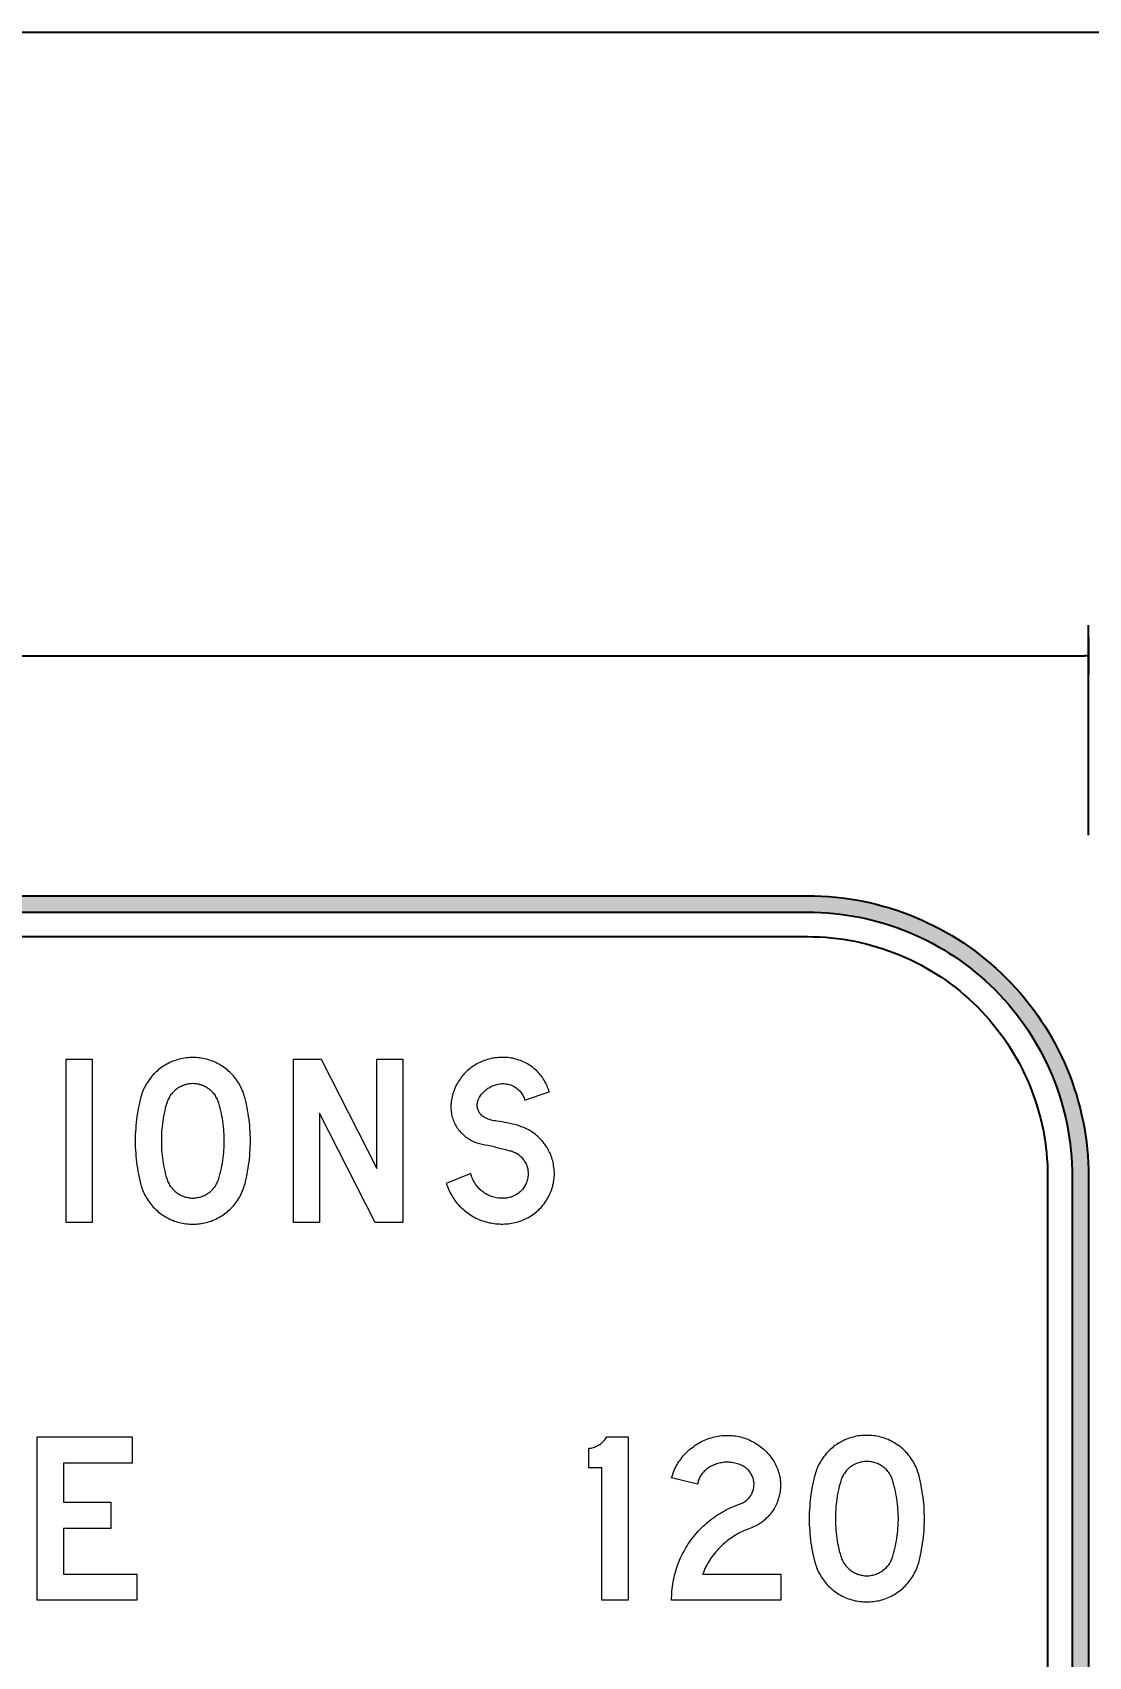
# Model space of a CAD drawing. Extents: x 0 to 420, y 0 to 297.
# Drawn here: x 214.2 to 265.9, y 213 to 292.5 of the extents above; entities that cross this region are included whole.
import ezdxf
from ezdxf.enums import TextEntityAlignment as Align

# ---------------------------------------------------------------- set-up
doc = ezdxf.new("R2010")
doc.units = 0
doc.header["$LTSCALE"] = 0.3
doc.layers.get('0').update_dxf_attribs({"linetype": 'CONTINUOUS'})
doc.layers.get('DEFPOINTS').update_dxf_attribs({"linetype": 'CONTINUOUS'})
for name, color, linetype in [('BLUE', 162, 'CONTINUOUS'), ('L18', 4, 'CONTINUOUS'), ('T25', 1, 'CONTINUOUS'), ('TBLK18', 4, 'CONTINUOUS'), ('TBLK25', 1, 'CONTINUOUS'), ('TBLK35', 3, 'CONTINUOUS'), ('TBLK50', 7, 'CONTINUOUS')]:
    doc.layers.add(name, color=color, linetype=linetype)
doc.styles.add('ISO', font='iso.shx')
doc.dimstyles.new('SIGNSDIM', dxfattribs={"dimtxt": 2.5, "dimasz": 0.2, "dimexe": 1.5, "dimexo": 2, "dimgap": 1, "dimtad": 1, "dimtoh": 1, "dimdec": 4, "dimlfac": 20, "dimrnd": 1, "dimdsep": 46, "dimtxsty": 'ISO', "dimblk": 'SGNDIM', "dimcen": 2.5, "dimse2": 1, "dimadec": 0, "dimazin": 0, "dimtfac": 1, "dimtdec": 4, "dimtix": 1, "dimtmove": 0, "dimatfit": 3, "dimldrblk": 'SGNDIM', "dimfxl": 1, "dimtolj": 1, "dimtzin": 0, "dimarcsym": 0})

# ---------------------------------------------------------------- blocks, each defined once
blk = doc.blocks.new('A3BBLK')
at = {"layer": 'TBLK50'}
blk.add_line((415.5, 292.5), (13, 292.5), dxfattribs=at)
blk = doc.blocks.new('a3_in_vtblk std dwg')
blk.add_blockref('A3BBLK', (0, 0))
at = {"layer": 'TBLK18', "style": 'ISO'}
blk.add_attdef('MR_DIRECTORATE', text='', height=1.5, dxfattribs=at).set_placement((381.5, 68.119), align=Align.CENTER)
for tag, p in [('STREET_NAME', (355.514, 62.1)), ('SUBURB_POSTCODE', (388.488, 62.1)), ('TELEPHONE_NO.', (368.306, 59.836)), ('FAX_NO.', (393.555, 59.836))]:
    blk.add_attdef(tag, p, '', height=1.5, dxfattribs=at)
at = {"layer": 'TBLK25', "style": 'ISO'}
for tag, height, p in [('MR_BRANCH', 2, (381.5, 65.199)), ('ROAD_SECTION', 1.75, (384.5, 29.162)), ('SLK', 1.75, (384.5, 26.108)), ('CHAINAGE', 1.75, (384.5, 19.205))]:
    blk.add_attdef(tag, text='', height=height, dxfattribs=at).set_placement(p, align=Align.CENTER)
for tag, p, height in [('FILE_NUMBER', (371.773, 54.237), 2.5), ('DESIGNED_/_DRAWN', (371.773, 49.487), 2), ('VERIFIED', (371.773, 44.487), 2), ('APPROVED', (371.773, 39.487), 2), ('LOCAL_AUTHORITY', (370.48, 16.733), 1.25)]:
    blk.add_attdef(tag, p, '', height=height, dxfattribs=at)
at = {"layer": 'TBLK35', "style": 'ISO', "width": 0.9}
for tag, p in [('ROAD_PROJECT&NUMBER', (384.5, 32.231)), ('DRAWING_DESCRIPTION', (384.5, 22.288))]:
    blk.add_attdef(tag, text='', height=2.5, dxfattribs=at).set_placement(p, align=Align.CENTER)
at = {"layer": 'TBLK50', "style": 'ISO'}
blk.add_attdef('MRWA_DRG_NUMBER', (356.288, 6.085), '', height=5, dxfattribs=at)
blk = doc.blocks.new('SGNDIM')
for p, q in [((0, 4.5), (0, -4.5)), ((0, 0), (-1, 0))]:
    blk.add_line(p, q)
blk = doc.blocks.new('*D14')
at = {"layer": 'DEFPOINTS', "color": 0, "transparency": 16777216}
for p in [(265.885, 261.977), (85.885, 251.202), (265.885, 251.202)]:
    blk.add_point(p, dxfattribs=at)
at = {"layer": 'T25', "color": 0, "lineweight": -2, "transparency": 16777216}
for p, q in [((85.885, 253.202), (85.885, 263.477)), ((265.885, 253.202), (265.885, 263.477)), ((86.085, 261.977), (265.685, 261.977))]:
    blk.add_line(p, q, dxfattribs=at)
at = {"layer": 'T25', "color": 0, "lineweight": -2, "transparency": 16777216, "xscale": 0.2, "yscale": 0.2, "zscale": 0.2, "rotation": 180}
blk.add_blockref('SGNDIM', (85.885, 261.977), dxfattribs=at)
at = {"layer": 'T25', "color": 0, "lineweight": -2, "transparency": 16777216, "xscale": 0.2, "yscale": 0.2, "zscale": 0.2}
blk.add_blockref('SGNDIM', (265.885, 261.977), dxfattribs=at)
at = {"layer": 'T25', "color": 0, "transparency": 16777216, "insert": (175.885, 264.227), "char_height": 2.5, "attachment_point": 5, "style": 'ISO'}
blk.add_mtext('\\A1;3600', dxfattribs=at)

msp = doc.modelspace()

# ---------------------------------------------------------------- hatches: boundary and pattern name
at = {"layer": 'BLUE'}
h = msp.add_hatch(color=256, dxfattribs=at)
edge = h.paths.add_edge_path(flags=16)
edge.add_line((86.6851632, 178.9773906), (86.6851632, 236.4773906))
edge.add_arc((99.6351632, 236.4773906), 12.95, 90, 180, ccw=False)
edge.add_line((99.6351632, 249.4273906), (252.1351632, 249.4273906))
edge.add_arc((252.1351632, 236.4773906), 12.95, 0, 90, ccw=False)
edge.add_line((265.0851632, 236.4773906), (265.0851632, 178.9773906))
edge.add_arc((252.1351632, 178.9773906), 12.95, 270, 360, ccw=False)
edge.add_line((252.1351632, 166.0273906), (99.6351632, 166.0273906))
edge.add_arc((99.6351632, 178.9773906), 12.95, 180, 270, ccw=False)
edge = h.paths.add_edge_path()
edge.add_line((85.8851632, 178.9773906), (85.8851632, 236.4773906))
edge.add_arc((99.6351632, 236.4773906), 13.75, 90, 180, ccw=False)
edge.add_line((99.6351632, 250.2273906), (252.1351632, 250.2273906))
edge.add_arc((252.1351632, 236.4773906), 13.75, 0, 90, ccw=False)
edge.add_line((265.8851632, 236.4773906), (265.8851632, 178.9773906))
edge.add_arc((252.1351632, 178.9773906), 13.75, -90, 0, ccw=False)
edge.add_line((252.1351632, 165.2273906), (99.6351632, 165.2273906))
edge.add_arc((99.6351632, 178.9773906), 13.75, 180, 270, ccw=False)

# ---------------------------------------------------------------- linework, layer by layer
for points in [[(85.8851632, 178.9773906), (85.8851632, 236.4773906, -0.4142135624), (99.6351632, 250.2273906), (252.1351632, 250.2273906, -0.4142135624), (265.8851632, 236.4773906), (265.8851632, 178.9773906, -0.4142135624), (252.1351632, 165.2273906), (99.6351632, 165.2273906, -0.4142135624)], [(86.6851632, 178.9773906), (86.6851632, 236.4773906, -0.4142135624), (99.6351632, 249.4273906), (252.1351632, 249.4273906, -0.4142135624), (265.0851632, 236.4773906), (265.0851632, 178.9773906, -0.4142135624), (252.1351632, 166.0273906), (99.6351632, 166.0273906, -0.4142135624)], [(87.8851632, 178.9773906), (87.8851632, 236.4773906, -0.4142135624), (99.6351632, 248.2273906), (252.1351632, 248.2273906, -0.4142135624), (263.8851632, 236.4773906), (263.8851632, 178.9773906, -0.4142135624), (252.1351632, 167.2273906), (99.6351632, 167.2273906, -0.4142135624)]]:
    msp.add_lwpolyline(points, format="xyb", close=True, dxfattribs=at)
at = {"layer": 'BLUE', "lineweight": 0}
for points in [[(215.8276843, 242.2271883), (217.1053051, 242.2271883), (217.1053051, 234.2266861), (215.8276843, 234.2266861), (215.8276843, 242.2271883)], [(224.5933926, 236.1465333), (224.6275536, 236.2968417), (224.6617146, 236.4403178), (224.6890433, 236.5906261), (224.7163721, 236.7341022), (224.7437009, 236.8844106), (224.7641975, 237.0347189), (224.7846941, 237.178195), (224.8051907, 237.3285034), (224.8188551, 237.4788117), (224.8325195, 237.62912), (224.8393517, 237.7794283), (224.8461839, 237.9297367), (224.8530161, 238.080045), (224.8530161, 238.2303533), (224.8530161, 238.3806616), (224.8461839, 238.53097), (224.8393517, 238.6812783), (224.8325195, 238.8315866), (224.8188551, 238.9750627), (224.8051907, 239.1253711), (224.7846941, 239.2756794), (224.7641975, 239.4259877), (224.7437009, 239.576296), (224.7163721, 239.7197722), (224.6890433, 239.8700805), (224.6617146, 240.0135566), (224.6275536, 240.163865), (224.5933926, 240.3073411), (224.5660638, 240.3893274), (224.5455672, 240.4713138), (224.5182384, 240.546468), (224.4909096, 240.6284543), (224.4567487, 240.7036085), (224.4294199, 240.7787627), (224.3884267, 240.8539168), (224.3542657, 240.929071), (224.3132725, 241.0042251), (224.2654472, 241.0725471), (224.224454, 241.1408691), (224.1766286, 241.209191), (224.1288032, 241.277513), (224.0741456, 241.345835), (224.0194881, 241.4073247), (223.9648305, 241.4688145), (223.9033407, 241.5303043), (223.8486832, 241.5917941), (223.7871934, 241.6464516), (223.7257036, 241.7011092), (223.6573817, 241.7489346), (223.5890597, 241.8035921), (223.5207377, 241.8514175), (223.4524158, 241.8992429), (223.3840938, 241.9402361), (223.3089396, 241.9812293), (223.2337855, 242.0222224), (223.1654635, 242.0563834), (223.0834771, 242.0905444), (223.008323, 242.1247054), (222.9331688, 242.1520342), (222.8511825, 242.179363), (222.7760283, 242.2066917), (222.6940419, 242.2271883), (222.6120556, 242.2476849), (222.5300692, 242.2613493), (222.4480829, 242.2750137), (222.3660965, 242.2886781), (222.2841101, 242.2955103), (222.2021238, 242.3023425), (222.1133052, 242.3091747), (222.0313189, 242.3091747), (221.9493325, 242.3091747), (221.8673461, 242.3023425), (221.7853598, 242.2955103), (221.7033734, 242.2886781), (221.6145549, 242.2750137), (221.5325685, 242.2613493), (221.4505821, 242.2476849), (221.375428, 242.2271883), (221.2934416, 242.2066917), (221.2114553, 242.179363), (221.1363011, 242.1520342), (221.0543147, 242.1247054), (220.9791606, 242.0905444), (220.9040064, 242.0563834), (220.8288522, 242.0222224), (220.7536981, 241.9812293), (220.6853761, 241.9402361), (220.610222, 241.8992429), (220.5419, 241.8514175), (220.473578, 241.8035921), (220.4052561, 241.7489346), (220.3437663, 241.7011092), (220.2822765, 241.6464516), (220.2207867, 241.5917941), (220.159297, 241.5303043), (220.0978072, 241.4688145), (220.0431496, 241.4073247), (219.9884921, 241.345835), (219.9406667, 241.277513), (219.8928413, 241.209191), (219.8450159, 241.1408691), (219.7971906, 241.0725471), (219.7561974, 241.0042251), (219.7152042, 240.929071), (219.674211, 240.8539168), (219.64005, 240.7787627), (219.6058891, 240.7036085), (219.5717281, 240.6284543), (219.5443993, 240.546468), (219.5170705, 240.4713138), (219.4965739, 240.3893274), (219.4760773, 240.3073411), (219.4419163, 240.163865), (219.4077553, 240.0135566), (219.3735944, 239.8700805), (219.3462656, 239.7197722), (219.3189368, 239.576296), (219.2984402, 239.4259877), (219.2779436, 239.2756794), (219.2642792, 239.1253711), (219.2437826, 238.9750627), (219.2369504, 238.8315866), (219.223286, 238.6812783), (219.2164538, 238.53097), (219.2164538, 238.3806616), (219.2096216, 238.2303533), (219.2164538, 238.080045), (219.2164538, 237.9297367), (219.223286, 237.7794283), (219.2369504, 237.62912), (219.2437826, 237.4788117), (219.2642792, 237.3285034), (219.2779436, 237.178195), (219.2984402, 237.0347189), (219.3189368, 236.8844106), (219.3462656, 236.7341022), (219.3735944, 236.5906261), (219.4077553, 236.4403178), (219.4419163, 236.2968417), (219.4760773, 236.1465333), (219.4965739, 236.064547), (219.5170705, 235.9893928), (219.5443993, 235.9074065), (219.5717281, 235.8322523), (219.6058891, 235.7502659), (219.64005, 235.6751118), (219.674211, 235.5999576), (219.7152042, 235.5248034), (219.7561974, 235.4564815), (219.7971906, 235.3813273), (219.8450159, 235.3130053), (219.8928413, 235.2446834), (219.9406667, 235.1763614), (219.9884921, 235.1148716), (220.0431496, 235.0465497), (220.0978072, 234.9850599), (220.159297, 234.9235701), (220.2207867, 234.8689126), (220.2822765, 234.814255), (220.3437663, 234.7595974), (220.4052561, 234.7049398), (220.473578, 234.6571145), (220.5419, 234.6092891), (220.610222, 234.5614637), (220.6853761, 234.5204705), (220.7536981, 234.4726452), (220.8288522, 234.4384842), (220.9040064, 234.397491), (220.9791606, 234.36333), (221.0543147, 234.3360012), (221.1363011, 234.3018402), (221.2114553, 234.2745115), (221.2934416, 234.2540149), (221.375428, 234.2335183), (221.4505821, 234.2130217), (221.5325685, 234.1925251), (221.6145549, 234.1788607), (221.7033734, 234.1651963), (221.7853598, 234.1583641), (221.8673461, 234.1515319), (221.9493325, 234.1515319), (222.0313189, 234.1515319), (222.1133052, 234.1515319), (222.2021238, 234.1515319), (222.2841101, 234.1583641), (222.3660965, 234.1651963), (222.4480829, 234.1788607), (222.5300692, 234.1925251), (222.6120556, 234.2130217), (222.6940419, 234.2335183), (222.7760283, 234.2540149), (222.8511825, 234.2745115), (222.9331688, 234.3018402), (223.008323, 234.3360012), (223.0834771, 234.36333), (223.1654635, 234.397491), (223.2337855, 234.4384842), (223.3089396, 234.4726452), (223.3840938, 234.5204705), (223.4524158, 234.5614637), (223.5207377, 234.6092891), (223.5890597, 234.6571145), (223.6573817, 234.7049398), (223.7257036, 234.7595974), (223.7871934, 234.814255), (223.8486832, 234.8689126), (223.9033407, 234.9235701), (223.9648305, 234.9850599), (224.0194881, 235.0465497), (224.0741456, 235.1148716), (224.1288032, 235.1763614), (224.1766286, 235.2446834), (224.224454, 235.3130053), (224.2654472, 235.3813273), (224.3132725, 235.4564815), (224.3542657, 235.5248034), (224.3884267, 235.5999576), (224.4294199, 235.6751118), (224.4567487, 235.7502659), (224.4909096, 235.8322523), (224.5182384, 235.9074065), (224.5455672, 235.9893928), (224.5660638, 236.064547)], [(226.9573326, 242.2271883), (228.3169398, 242.2271883), (231.036154, 236.8707462), (231.036154, 242.2271883), (232.3137748, 242.2271883), (232.3137748, 234.2266861), (230.9541677, 234.2266861), (228.2417856, 239.5899604), (228.2417856, 234.2266861), (226.9573326, 234.2266861), (226.9573326, 242.2271883)], [(238.2782824, 240.2253547), (239.4807491, 240.6284543), (239.4602525, 240.7036085), (239.4329237, 240.7719305), (239.4055949, 240.8470846), (239.3782661, 240.9154066), (239.3441051, 240.9905607), (239.3099441, 241.0588827), (239.2757832, 241.1272047), (239.23479, 241.1955266), (239.1937968, 241.2570164), (239.1528036, 241.3253384), (239.1049782, 241.3868282), (239.0571529, 241.4483179), (239.0093275, 241.5029755), (238.9546699, 241.5644653), (238.9068445, 241.6191228), (238.852187, 241.6737804), (238.7906972, 241.728438), (238.7360396, 241.7762634), (238.6745499, 241.8240887), (238.6130601, 241.8719141), (238.5515703, 241.9129073), (238.4832483, 241.9539005), (238.4149264, 241.9948937), (238.3534366, 242.0358868), (238.2851146, 242.0700478), (238.2099605, 242.1042088), (238.1416385, 242.1315376), (238.0733165, 242.1588664), (237.9981624, 242.1861952), (237.9230082, 242.2135239), (237.8478541, 242.2340205), (237.7726999, 242.2476849), (237.6975457, 242.2681815), (237.6223916, 242.2818459), (237.5472374, 242.2886781), (237.4720832, 242.3023425), (237.3969291, 242.3091747), (237.3149427, 242.3091747), (237.2397886, 242.3091747), (237.1646344, 242.3091747), (237.082648, 242.3091747), (237.0006617, 242.3023425), (236.9255075, 242.2955103), (236.8435212, 242.2886781), (236.7615348, 242.2818459), (236.6863806, 242.2681815), (236.6112265, 242.2476849), (236.5292401, 242.2271883), (236.4540859, 242.2066917), (236.3789318, 242.1861952), (236.3037776, 242.1588664), (236.2286235, 242.1315376), (236.1534693, 242.0973766), (236.0783151, 242.0700478), (236.0099932, 242.0290546), (235.9416712, 241.9948937), (235.8733492, 241.9539005), (235.8050273, 241.9129073), (235.7367053, 241.8650819), (235.6683833, 241.8240887), (235.6068936, 241.7762634), (235.5454038, 241.7216058), (235.483914, 241.6737804), (235.4292565, 241.6191228), (235.3677667, 241.5576331), (235.3131091, 241.5029755), (235.2652837, 241.4414857), (235.2106262, 241.379996), (235.1628008, 241.3185062), (235.1149754, 241.2501842), (235.0739822, 241.1886945), (235.0261568, 241.1203725), (234.9851637, 241.0520505), (234.9510027, 240.9837286), (234.9100095, 240.9085744), (234.8758485, 240.8402524), (234.8485197, 240.7650983), (234.821191, 240.6899441), (234.7938622, 240.6147899), (234.7665334, 240.5396358), (234.7460368, 240.4644816), (234.7255402, 240.3824952), (234.7118758, 240.3073411), (234.6982114, 240.2253547), (234.684547, 240.1502006), (234.6777148, 240.0818786), (234.6708826, 240.0067244), (234.6708826, 239.9384025), (234.6640504, 239.8700805), (234.6708826, 239.8017585), (234.6777148, 239.7334366), (234.684547, 239.6651146), (234.6913792, 239.5899604), (234.7050436, 239.5216385), (234.718708, 239.4601487), (234.7392046, 239.3918267), (234.7597012, 239.3235048), (234.7801978, 239.2551828), (234.8075266, 239.193693), (234.8348553, 239.1253711), (234.8621841, 239.0638813), (234.8963451, 239.0023915), (234.9305061, 238.9409018), (234.9646671, 238.8862442), (235.0056603, 238.8247544), (235.0466534, 238.7700968), (235.0944788, 238.7154393), (235.135472, 238.6607817), (235.1832974, 238.6129563), (235.2311227, 238.5651309), (235.2857803, 238.5173056), (235.3336057, 238.4694802), (235.3882633, 238.428487), (235.449753, 238.3874938), (235.5044106, 238.3465007), (235.5659004, 238.3055075), (235.620558, 238.2713465), (235.6820477, 238.2440177), (235.7435375, 238.2098567), (235.8050273, 238.1825279), (235.8733492, 238.1551991), (235.934839, 238.1347026), (236.003161, 238.114206), (236.0714829, 238.0937094), (236.1329727, 238.080045), (236.2012947, 238.0663806), (236.3447708, 238.0390518), (236.4950791, 238.011723), (236.6385553, 237.977562), (236.7820314, 237.9434011), (236.9255075, 237.9092401), (237.1373056, 237.8545825), (237.3491037, 237.7999249), (237.5609018, 237.7452673), (237.6155594, 237.731603), (237.6702169, 237.7179386), (237.7180423, 237.697442), (237.7726999, 237.6769454), (237.8205253, 237.6564488), (237.8683506, 237.62912), (237.916176, 237.6017912), (237.9571692, 237.5676302), (238.0049946, 237.5334693), (238.0459878, 237.4993083), (238.0869809, 237.4651473), (238.1279741, 237.4241541), (238.1621351, 237.3831609), (238.1962961, 237.3421677), (238.2304571, 237.3011746), (238.2646181, 237.2533492), (238.2919468, 237.2055238), (238.3192756, 237.1576984), (238.3466044, 237.1098731), (238.367101, 237.0620477), (238.3875976, 237.0073901), (238.401262, 236.9595647), (238.4149264, 236.9049072), (238.4285908, 236.8502496), (238.435423, 236.795592), (238.4422552, 236.7409344), (238.4490874, 236.6862769), (238.4490874, 236.6316193), (238.4490874, 236.5769617), (238.4490874, 236.5223042), (238.4422552, 236.4676466), (238.435423, 236.412989), (238.4217586, 236.3583314), (238.4080942, 236.3036739), (238.3875976, 236.2490163), (238.3739332, 236.1943587), (238.3534366, 236.1465333), (238.3261078, 236.0918758), (238.298779, 236.0440504), (238.2714502, 235.996225), (238.2441215, 235.9483996), (238.2099605, 235.9005743), (238.1757995, 235.8527489), (238.1348063, 235.8117557), (238.1006453, 235.7707625), (238.0596522, 235.7366015), (238.0118268, 235.6956084), (237.9708336, 235.6614474), (237.9230082, 235.6272864), (237.8751828, 235.5999576), (237.8273575, 235.5726288), (237.7795321, 235.5453), (237.7248745, 235.5179712), (237.6770491, 235.4974747), (237.6223916, 235.4769781), (237.567734, 235.4633137), (237.5130764, 235.4496493), (237.4584189, 235.4359849), (237.4037613, 235.4291527), (237.3422715, 235.4223205), (237.2739495, 235.4154883), (237.2124598, 235.4154883), (237.15097, 235.4154883), (237.0894802, 235.4154883), (237.0279905, 235.4223205), (236.9596685, 235.4291527), (236.8981787, 235.4359849), (236.836689, 235.4496493), (236.7751992, 235.4701459), (236.7137094, 235.4838103), (236.6590518, 235.5043069), (236.5975621, 235.5248034), (236.5360723, 235.5521322), (236.4814147, 235.579461), (236.4267572, 235.6067898), (236.3720996, 235.6409508), (236.317442, 235.6682796), (236.2627844, 235.7092728), (236.2149591, 235.7434337), (236.1671337, 235.7844269), (236.1193083, 235.8254201), (236.0714829, 235.8664133), (236.0304898, 235.9142387), (235.9894966, 235.962064), (235.9485034, 236.0098894), (235.9075102, 236.0577148), (235.8733492, 236.1123724), (235.8391882, 236.1670299), (235.8050273, 236.2216875), (235.7776985, 236.2763451), (235.7503697, 236.3310026), (235.7230409, 236.3856602), (235.6957121, 236.44715), (235.6752155, 236.5086398), (235.6615511, 236.5701295), (235.6410545, 236.6316193), (234.4454201, 236.1465333), (234.4727489, 236.064547), (234.5000777, 235.9893928), (234.5342387, 235.9074065), (234.5615675, 235.8322523), (234.6025607, 235.7502659), (234.6367216, 235.6751118), (234.6777148, 235.5999576), (234.7255402, 235.5316356), (234.7665334, 235.4564815), (234.8143588, 235.3881595), (234.8621841, 235.3130053), (234.9168417, 235.2446834), (234.9646671, 235.1831936), (235.0261568, 235.1148716), (235.0808144, 235.0533819), (235.1423042, 234.9918921), (235.1969618, 234.9304023), (235.2652837, 234.8757448), (235.3267735, 234.8210872), (235.3950955, 234.7664296), (235.4634174, 234.711772), (235.5317394, 234.6639467), (235.6000614, 234.6161213), (235.6752155, 234.5682959), (235.7435375, 234.5273027), (235.8186917, 234.4863096), (235.8938458, 234.4453164), (235.9758322, 234.4111554), (236.0509863, 234.3769944), (236.1261405, 234.3428334), (236.2081269, 234.3155046), (236.2901132, 234.2881759), (236.3720996, 234.2608471), (236.4540859, 234.2403505), (236.5360723, 234.2198539), (236.6180587, 234.2061895), (236.700045, 234.1925251), (236.7888636, 234.1788607), (236.8708499, 234.1651963), (236.9596685, 234.1583641), (237.0416549, 234.1583641), (237.1236412, 234.1515319), (237.2124598, 234.1515319), (237.2944461, 234.1583641), (237.3832647, 234.1651963), (237.465251, 234.1720285), (237.5540696, 234.1788607), (237.636056, 234.1925251), (237.7180423, 234.2130217), (237.8000287, 234.2266861), (237.882015, 234.2471827), (237.9571692, 234.2676793), (238.0323234, 234.2881759), (238.1074775, 234.3155046), (238.1757995, 234.3428334), (238.2509537, 234.3769944), (238.3261078, 234.4111554), (238.3944298, 234.4453164), (238.4627518, 234.4794774), (238.5310737, 234.5204705), (238.5993957, 234.5614637), (238.6677177, 234.6092891), (238.7292074, 234.6502823), (238.7906972, 234.6981077), (238.852187, 234.7527652), (238.9136767, 234.8005906), (238.9751665, 234.8552482), (239.0298241, 234.9099057), (239.0844816, 234.9713955), (239.132307, 235.0260531), (239.1869646, 235.0875429), (239.23479, 235.1490326), (239.2826154, 235.2173546), (239.3236085, 235.2788444), (239.3714339, 235.3471663), (239.4055949, 235.4154883), (239.4465881, 235.4838103), (239.4807491, 235.5589644), (239.51491, 235.6272864), (239.549071, 235.7024406), (239.5763998, 235.7707625), (239.6037286, 235.8459167), (239.6242252, 235.9210708), (239.651554, 236.0030572), (239.6652184, 236.0782114), (239.685715, 236.1533655), (239.6993793, 236.2285197), (239.7130437, 236.3105061), (239.7198759, 236.3856602), (239.7267081, 236.4676466), (239.7335403, 236.5428007), (239.7335403, 236.6247871), (239.7335403, 236.7067735), (239.7267081, 236.7819276), (239.7198759, 236.863914), (239.7130437, 236.9390681), (239.6993793, 237.0142223), (239.685715, 237.0962087), (239.6720506, 237.1713628), (239.651554, 237.246517), (239.6310574, 237.3216712), (239.6105608, 237.3968253), (239.583232, 237.4719795), (239.5559032, 237.5471336), (239.5217422, 237.6222878), (239.4875813, 237.6906098), (239.4534203, 237.7589317), (239.4192593, 237.8340859), (239.3782661, 237.9024079), (239.3372729, 237.9638976), (239.2894475, 238.0322196), (239.2416222, 238.0937094), (239.1937968, 238.1551991), (239.1459714, 238.2166889), (239.0913138, 238.2781787), (239.0366563, 238.3328363), (238.9819987, 238.3874938), (238.9273411, 238.4421514), (238.8658514, 238.496809), (238.8043616, 238.5446344), (238.7428718, 238.5924597), (238.6745499, 238.6402851), (238.6130601, 238.6812783), (238.5447381, 238.7222715), (238.4764161, 238.7632646), (238.4080942, 238.7974256), (238.33294, 238.8315866), (238.2646181, 238.8657476), (238.1894639, 238.8930764), (238.1143097, 238.9204052), (238.0391556, 238.947734), (237.9230082, 238.9887271), (237.8000287, 239.0228881), (237.6770491, 239.0502169), (237.5472374, 239.0843779), (237.4242579, 239.1048745), (237.3012783, 239.1322033), (237.1714666, 239.1526999), (237.0484871, 239.1731964), (236.9255075, 239.1868608), (236.8503534, 239.2005252), (236.7751992, 239.2141896), (236.7068772, 239.227854), (236.6385553, 239.2483506), (236.5634011, 239.2688472), (236.4950791, 239.2893438), (236.4267572, 239.3166726), (236.3652674, 239.3508336), (236.3242742, 239.364498), (236.2901132, 239.3849945), (236.2559522, 239.4123233), (236.2217913, 239.4396521), (236.1876303, 239.4601487), (236.1603015, 239.4943097), (236.1329727, 239.5216385), (236.1056439, 239.5557995), (236.0783151, 239.5899604), (236.0578185, 239.6241214), (236.037322, 239.6651146), (236.0168254, 239.6992756), (236.003161, 239.7402688), (235.9894966, 239.7812619), (235.9758322, 239.8222551), (235.969, 239.8632483), (235.9621678, 239.9042415), (235.9621678, 239.9452347), (235.9621678, 239.9862278), (235.9621678, 240.027221), (235.969, 240.0682142), (235.9758322, 240.1092074), (235.9826644, 240.1502006), (235.9963288, 240.1911937), (236.0099932, 240.2321869), (236.0236576, 240.2731801), (236.0441541, 240.3073411), (236.0714829, 240.3619987), (236.1056439, 240.409824), (236.1398049, 240.4644816), (236.1739659, 240.512307), (236.2149591, 240.5601324), (236.2559522, 240.6011255), (236.2969454, 240.6421187), (236.3379386, 240.6831119), (236.385764, 240.7241051), (236.4335894, 240.7650983), (236.4814147, 240.7992592), (236.5360723, 240.826588), (236.5838977, 240.860749), (236.6385553, 240.8880778), (236.6932128, 240.9154066), (236.7478704, 240.9359032), (236.8093602, 240.9563998), (236.8640177, 240.9768964), (236.9255075, 240.9905607), (236.9801651, 241.0042251), (237.0416549, 241.0178895), (237.1031446, 241.0247217), (237.1646344, 241.0315539), (237.2124598, 241.0315539), (237.2671173, 241.0315539), (237.3217749, 241.0247217), (237.3764325, 241.0178895), (237.4242579, 241.0110573), (237.4789154, 241.0042251), (237.533573, 240.9905607), (237.5813984, 240.9700642), (237.6292238, 240.9563998), (237.6770491, 240.9359032), (237.7248745, 240.9085744), (237.7726999, 240.8812456), (237.8205253, 240.8539168), (237.8615185, 240.826588), (237.9025116, 240.792427), (237.9435048, 240.7582661), (237.984498, 240.7241051), (238.0254912, 240.6899441), (238.0596522, 240.6489509), (238.0938131, 240.6079577), (238.1211419, 240.5601324), (238.1553029, 240.5191392), (238.1826317, 240.4713138), (238.2031283, 240.4234884), (238.2304571, 240.3756631), (238.2509537, 240.3278377), (238.2646181, 240.2800123)], [(223.3089396, 236.3856602), (223.3431006, 236.515472), (223.3772616, 236.6384515), (223.4045904, 236.761431), (223.4319192, 236.8844106), (223.459248, 237.0142223), (223.4797445, 237.1372018), (223.5002411, 237.2670136), (223.5207377, 237.3968253), (223.5344021, 237.5198049), (223.5480665, 237.6496166), (223.5548987, 237.7794283), (223.5617309, 237.9092401), (223.5685631, 238.0322196), (223.5685631, 238.1620313), (223.5685631, 238.2918431), (223.5685631, 238.4216548), (223.5617309, 238.5514666), (223.5548987, 238.6812783), (223.5480665, 238.8042578), (223.5344021, 238.9340696), (223.5207377, 239.0638813), (223.5002411, 239.1868608), (223.4797445, 239.3166726), (223.459248, 239.4396521), (223.4319192, 239.5694638), (223.4045904, 239.6924434), (223.3772616, 239.8222551), (223.3431006, 239.9452347), (223.3089396, 240.0682142), (223.2952752, 240.1228718), (223.2747786, 240.1775293), (223.2474499, 240.2321869), (223.2269533, 240.2868445), (223.1996245, 240.3415021), (223.1654635, 240.3893274), (223.1381347, 240.443985), (223.1039737, 240.4918104), (223.0629805, 240.5328036), (223.0288196, 240.580629), (222.9878264, 240.6216221), (222.9468332, 240.6626153), (222.8990078, 240.7036085), (222.8511825, 240.7446017), (222.8101893, 240.7787627), (222.7555317, 240.8129236), (222.7077063, 240.8402524), (222.6530487, 240.8675812), (222.6052234, 240.89491), (222.5505658, 240.9222388), (222.4959082, 240.9427354), (222.4412507, 240.963232), (222.3797609, 240.9768964), (222.3251033, 240.9973929), (222.2704457, 241.0042251), (222.208956, 241.0178895), (222.1474662, 241.0247217), (222.0928086, 241.0247217), (222.0313189, 241.0315539), (221.9766613, 241.0247217), (221.9151715, 241.0247217), (221.8536817, 241.0178895), (221.7990242, 241.0042251), (221.7375344, 240.9973929), (221.6828768, 240.9768964), (221.6282193, 240.963232), (221.5667295, 240.9427354), (221.5120719, 240.9222388), (221.4642465, 240.89491), (221.409589, 240.8675812), (221.3549314, 240.8402524), (221.307106, 240.8129236), (221.2592806, 240.7787627), (221.2114553, 240.7446017), (221.1636299, 240.7036085), (221.1226367, 240.6626153), (221.0816435, 240.6216221), (221.0406503, 240.580629), (220.9996572, 240.5328036), (220.9654962, 240.4918104), (220.9313352, 240.443985), (220.8971742, 240.3893274), (220.8698454, 240.3415021), (220.8425166, 240.2868445), (220.8151879, 240.2321869), (220.7946913, 240.1775293), (220.7741947, 240.1228718), (220.7536981, 240.0682142), (220.7195371, 239.9452347), (220.6853761, 239.8222551), (220.6580473, 239.6924434), (220.6307185, 239.5694638), (220.6033898, 239.4396521), (220.5828932, 239.3166726), (220.5623966, 239.1868608), (220.5487322, 239.0638813), (220.5282356, 238.9340696), (220.5214034, 238.8042578), (220.507739, 238.6812783), (220.5009068, 238.5514666), (220.4940746, 238.4216548), (220.4940746, 238.2918431), (220.4940746, 238.1620313), (220.4940746, 238.0322196), (220.5009068, 237.9092401), (220.507739, 237.7794283), (220.5214034, 237.6496166), (220.5282356, 237.5198049), (220.5487322, 237.3968253), (220.5623966, 237.2670136), (220.5828932, 237.1372018), (220.6033898, 237.0142223), (220.6307185, 236.8844106), (220.6580473, 236.761431), (220.6853761, 236.6384515), (220.7195371, 236.515472), (220.7536981, 236.3856602), (220.7741947, 236.3310026), (220.7946913, 236.2763451), (220.8151879, 236.2216875), (220.8425166, 236.1670299), (220.8698454, 236.1192046), (220.8971742, 236.064547), (220.9313352, 236.0167216), (220.9654962, 235.9688962), (220.9996572, 235.9210708), (221.0406503, 235.8732455), (221.0816435, 235.8322523), (221.1226367, 235.7912591), (221.1636299, 235.7502659), (221.2114553, 235.7161049), (221.2592806, 235.681944), (221.307106, 235.647783), (221.3549314, 235.613622), (221.409589, 235.5862932), (221.4642465, 235.5589644), (221.5120719, 235.5384678), (221.5667295, 235.5111391), (221.6282193, 235.4906425), (221.6828768, 235.4769781), (221.7375344, 235.4633137), (221.7990242, 235.4496493), (221.8536817, 235.4428171), (221.9151715, 235.4359849), (221.9766613, 235.4291527), (222.0313189, 235.4291527), (222.0928086, 235.4291527), (222.1474662, 235.4359849), (222.208956, 235.4428171), (222.2704457, 235.4496493), (222.3251033, 235.4633137), (222.3797609, 235.4769781), (222.4412507, 235.4906425), (222.4959082, 235.5111391), (222.5505658, 235.5384678), (222.6052234, 235.5589644), (222.6530487, 235.5862932), (222.7077063, 235.613622), (222.7555317, 235.647783), (222.8101893, 235.681944), (222.8511825, 235.7161049), (222.8990078, 235.7502659), (222.9468332, 235.7912591), (222.9878264, 235.8322523), (223.0288196, 235.8732455), (223.0629805, 235.9210708), (223.1039737, 235.9688962), (223.1381347, 236.0167216), (223.1654635, 236.064547), (223.1996245, 236.1192046), (223.2269533, 236.1670299), (223.2474499, 236.2216875), (223.2747786, 236.2763451), (223.2952752, 236.3310026)], [(214.4202518, 223.7324321), (219.0593133, 223.7324321), (219.0593133, 222.4479791), (215.6978726, 222.4479791), (215.6978726, 220.5281318), (218.0208194, 220.5281318), (218.0208194, 219.2505111), (215.6978726, 219.2505111), (215.6978726, 217.0095506), (219.2984402, 217.0095506), (219.2984402, 215.7319298), (214.4202518, 215.7319298), (214.4202518, 223.7324321)], [(242.3024463, 223.7324321), (243.3477723, 223.7324321), (243.3477723, 215.7319298), (242.0633194, 215.7319298), (242.0633194, 222.2088522), (241.4279251, 222.2088522), (241.4279251, 223.1721919), (241.4825827, 223.1790241), (241.5372402, 223.1858563), (241.5918978, 223.1995207), (241.6465554, 223.2200173), (241.701213, 223.2336817), (241.7558705, 223.2541783), (241.8036959, 223.2815071), (241.8583535, 223.3088359), (241.9061789, 223.3361647), (241.9540042, 223.3634934), (242.0018296, 223.3976544), (242.0428228, 223.4318154), (242.0906482, 223.4659764), (242.1316413, 223.5069696), (242.1658023, 223.5479627), (242.2067955, 223.5889559), (242.2409565, 223.6367813), (242.2751175, 223.6846067), (242.3024463, 223.7324321)], [(250.4327603, 222.6119518), (250.4737534, 222.5436298), (250.5079144, 222.4753079), (250.5489076, 222.4138181), (250.5830686, 222.3454961), (250.6172296, 222.270342), (250.6445584, 222.20202), (250.6718871, 222.1268658), (250.6992159, 222.0585439), (250.7197125, 221.9833897), (250.7402091, 221.9082356), (250.7538735, 221.8330814), (250.7675379, 221.7579272), (250.7812023, 221.6827731), (250.7948667, 221.6076189), (250.8016989, 221.5256325), (250.8016989, 221.4504784), (250.8016989, 221.3753242), (250.8016989, 221.3001701), (250.8016989, 221.2181837), (250.7948667, 221.1430295), (250.7880345, 221.0678754), (250.7743701, 220.9927212), (250.7607057, 220.917567), (250.7402091, 220.8424129), (250.7265447, 220.7672587), (250.6992159, 220.6921046), (250.6787193, 220.6169504), (250.6513905, 220.5486284), (250.6240618, 220.4734743), (250.5899008, 220.4051523), (250.5557398, 220.3368303), (250.5215788, 220.2685084), (250.4805856, 220.2001864), (250.4395925, 220.1386966), (250.3985993, 220.0772069), (250.3507739, 220.0088849), (250.3029485, 219.9542273), (250.2551231, 219.8927375), (250.2004656, 219.83808), (250.145808, 219.7765902), (250.0911504, 219.7287648), (250.0364929, 219.6741073), (249.9750031, 219.6262819), (249.9203455, 219.5784565), (249.8520235, 219.5306311), (249.7905338, 219.4896379), (249.729044, 219.4486448), (249.660722, 219.4076516), (249.5924001, 219.3734906), (249.5240781, 219.3393296), (249.4557561, 219.3051686), (249.380602, 219.2778399), (249.31228, 219.2505111), (249.2166293, 219.2163501), (249.1278107, 219.1821891), (249.0389921, 219.1411959), (248.9501736, 219.1002027), (248.861355, 219.0592096), (248.7725365, 219.0182164), (248.6837179, 218.970391), (248.6017316, 218.9225656), (248.5197452, 218.8679081), (248.4377588, 218.8132505), (248.3557725, 218.7585929), (248.2806183, 218.7039353), (248.198632, 218.6424456), (248.1234778, 218.5809558), (248.0483236, 218.519466), (247.9731695, 218.4511441), (247.9048475, 218.3828221), (247.8365255, 218.3145001), (247.7682036, 218.2461782), (247.6998816, 218.171024), (247.6383918, 218.102702), (247.5769021, 218.0207157), (247.5154123, 217.9455615), (247.4539225, 217.8704073), (247.399265, 217.788421), (247.3446074, 217.7064346), (247.296782, 217.6244483), (247.2421244, 217.5424619), (247.1942991, 217.4536434), (247.1533059, 217.3648248), (247.1054805, 217.2828384), (247.0644873, 217.1940199), (247.0303263, 217.0983691), (246.9893332, 217.0095506), (250.8290277, 217.0095506), (250.8290277, 215.7319298), (245.4725855, 215.7319298), (245.4725855, 215.8412449), (245.4794177, 215.9573923), (245.4862499, 216.0667074), (245.4930821, 216.1828548), (245.4999143, 216.2921699), (245.5135787, 216.4014851), (245.5340753, 216.5176324), (245.5477397, 216.6269476), (245.5682363, 216.7362627), (245.595565, 216.8455779), (245.6228938, 216.954893), (245.6502226, 217.0642081), (245.6775514, 217.1735233), (245.7117124, 217.2828384), (245.7458734, 217.3853214), (245.7868665, 217.4946365), (245.8278597, 217.5971195), (245.8688529, 217.6996024), (245.9166783, 217.8020854), (245.9645037, 217.9045683), (246.012329, 218.0070513), (246.0669866, 218.1095342), (246.1216442, 218.205185), (246.1763018, 218.3008357), (246.2377915, 218.3964865), (246.2924491, 218.4921372), (246.3607711, 218.587788), (246.4222608, 218.6766065), (246.4905828, 218.7654251), (246.5589048, 218.8542437), (246.6340589, 218.9430622), (246.7023809, 219.0318808), (246.7775351, 219.1138671), (246.8595214, 219.1958535), (246.9346756, 219.2778399), (247.0166619, 219.352994), (247.0986483, 219.4281482), (247.1806347, 219.5033023), (247.2694532, 219.5784565), (247.3582718, 219.6467785), (247.4470903, 219.7151004), (247.5359089, 219.7834224), (247.6247274, 219.8449122), (247.7203782, 219.9132341), (247.8160289, 219.9678917), (247.9116797, 220.0293815), (248.0073305, 220.0840391), (248.1098134, 220.1386966), (248.2122963, 220.186522), (248.3079471, 220.2411796), (248.4104301, 220.289005), (248.512913, 220.3299981), (248.6222281, 220.3709913), (248.7247111, 220.4119845), (248.8340262, 220.4529777), (248.8818516, 220.4666421), (248.929677, 220.4871387), (248.9706702, 220.5144674), (249.0184956, 220.534964), (249.0594887, 220.5622928), (249.1004819, 220.5964538), (249.1414751, 220.6237826), (249.1824683, 220.6579436), (249.2166293, 220.6989368), (249.2576224, 220.7330977), (249.2849512, 220.7740909), (249.3191122, 220.8150841), (249.346441, 220.8560773), (249.3737698, 220.9039027), (249.4010986, 220.9448958), (249.4215952, 220.9927212), (249.4420917, 221.0405466), (249.4557561, 221.088372), (249.4762527, 221.1430295), (249.4830849, 221.1908549), (249.4967493, 221.2386803), (249.5035815, 221.2933379), (249.5035815, 221.3411632), (249.5104137, 221.3958208), (249.5104137, 221.4436462), (249.5035815, 221.4983038), (249.4967493, 221.5529613), (249.4899171, 221.6007867), (249.4762527, 221.6486121), (249.4625883, 221.7032697), (249.4489239, 221.751095), (249.4284274, 221.7989204), (249.4079308, 221.8467458), (249.3874342, 221.887739), (249.3601054, 221.9355643), (249.3327766, 221.9765575), (249.2986156, 222.0175507), (249.2712868, 222.0585439), (249.2371258, 222.0995371), (249.1961327, 222.133698), (249.1619717, 222.167859), (249.1209785, 222.20202), (249.0799853, 222.236181), (249.0321599, 222.2635098), (248.9911668, 222.2908386), (248.9365092, 222.3181674), (248.8750194, 222.3454961), (248.8135297, 222.3728249), (248.7588721, 222.3933215), (248.6973823, 222.4138181), (248.6358925, 222.4343147), (248.5675706, 222.4479791), (248.5060808, 222.4616435), (248.444591, 222.4753079), (248.3762691, 222.4821401), (248.3147793, 222.4889723), (248.2532895, 222.4889723), (248.1849676, 222.4889723), (248.1234778, 222.4889723), (248.0551558, 222.4889723), (247.9936661, 222.4821401), (247.9321763, 222.4684757), (247.8638543, 222.4616435), (247.8023646, 222.4411469), (247.7408748, 222.4274825), (247.679385, 222.4069859), (247.6178952, 222.3864893), (247.5564055, 222.3659927), (247.5017479, 222.3386639), (247.4402581, 222.3113352), (247.3856006, 222.2771742), (247.330943, 222.2430132), (247.2762854, 222.2088522), (247.2216278, 222.1746912), (247.1669703, 222.133698), (247.1191449, 222.0927049), (247.0713195, 222.0517117), (247.0371585, 222.0107185), (247.0029975, 221.9765575), (246.9688366, 221.9355643), (246.9346756, 221.8945712), (246.9073468, 221.8467458), (246.880018, 221.8057526), (246.8526892, 221.7579272), (246.8321926, 221.7101019), (246.811696, 221.6622765), (246.7980316, 221.6144511), (246.7775351, 221.5666257), (246.7707029, 221.5119682), (246.7570385, 221.4641428), (246.7502063, 221.4094852), (245.4725855, 221.7305984), (245.4999143, 221.8125848), (245.5272431, 221.8945712), (245.5545719, 221.9765575), (245.5887328, 222.0585439), (245.6228938, 222.1405302), (245.663887, 222.2156844), (245.7048802, 222.2976708), (245.7458734, 222.3728249), (245.7868665, 222.4479791), (245.8346919, 222.5231333), (245.8893495, 222.5914552), (245.9371749, 222.6597772), (245.9918324, 222.7349313), (246.04649, 222.7964211), (246.1011476, 222.8647431), (246.1626374, 222.9262329), (246.2241271, 222.9877226), (246.2856169, 223.0492124), (246.3539389, 223.1107022), (246.4222608, 223.1653597), (246.4905828, 223.2200173), (246.5589048, 223.2678427), (246.6272267, 223.3225003), (246.7023809, 223.3703256), (246.7775351, 223.4113188), (246.8526892, 223.4591442), (246.9346756, 223.5001374), (247.0098297, 223.5342984), (247.0918161, 223.5752915), (247.1669703, 223.6026203), (247.2489566, 223.6367813), (247.330943, 223.6641101), (247.4197615, 223.6914389), (247.5017479, 223.7119355), (247.5837343, 223.7392643), (247.6725528, 223.7529286), (247.7545392, 223.7734252), (247.8433577, 223.7802574), (247.9321763, 223.7939218), (248.0141626, 223.800754), (248.1029812, 223.8075862), (248.1917998, 223.8075862), (248.2737861, 223.8075862), (248.3557725, 223.8075862), (248.4377588, 223.800754), (248.5197452, 223.7870896), (248.6017316, 223.7802574), (248.6837179, 223.766593), (248.7657043, 223.7460964), (248.8476906, 223.7324321), (248.9228448, 223.7051033), (249.0048312, 223.6846067), (249.0868175, 223.6572779), (249.1619717, 223.6299491), (249.2371258, 223.5957881), (249.31228, 223.5684593), (249.3874342, 223.5274662), (249.4625883, 223.4933052), (249.5309103, 223.452312), (249.6060645, 223.4113188), (249.6743864, 223.3634934), (249.7427084, 223.3156681), (249.8110304, 223.2678427), (249.8725201, 223.2200173), (249.9408421, 223.1653597), (250.0023319, 223.1107022), (250.0638216, 223.0560446), (250.1184792, 222.9945548), (250.1731368, 222.9330651), (250.2277944, 222.8715753), (250.2824519, 222.8100855), (250.3371095, 222.7417635), (250.3849349, 222.6802738)], [(257.5929023, 217.6517771), (257.6270633, 217.7952532), (257.6612243, 217.9387293), (257.6885531, 218.0890376), (257.7158819, 218.239346), (257.7432107, 218.3828221), (257.7637072, 218.5331304), (257.7842038, 218.6834387), (257.8047004, 218.8337471), (257.8183648, 218.9772232), (257.8320292, 219.1275315), (257.8388614, 219.2778399), (257.8456936, 219.4281482), (257.8525258, 219.5784565), (257.8525258, 219.7287648), (257.8525258, 219.8790732), (257.8456936, 220.0293815), (257.8388614, 220.1796898), (257.8320292, 220.3299981), (257.8183648, 220.4803065), (257.8047004, 220.6306148), (257.7842038, 220.7809231), (257.7637072, 220.9243992), (257.7432107, 221.0747076), (257.7158819, 221.2250159), (257.6885531, 221.368492), (257.6612243, 221.5188003), (257.6270633, 221.6622765), (257.5929023, 221.8125848), (257.5724057, 221.887739), (257.5450769, 221.9697253), (257.5177482, 222.0517117), (257.4904194, 222.1268658), (257.4562584, 222.20202), (257.4289296, 222.2840064), (257.3879364, 222.3591605), (257.3537754, 222.4274825), (257.3127823, 222.5026367), (257.2649569, 222.5777908), (257.2239637, 222.6461128), (257.1761383, 222.7144348), (257.128313, 222.7827567), (257.0736554, 222.8442465), (257.0189978, 222.9125685), (256.9643402, 222.9740582), (256.9096827, 223.0287158), (256.8481929, 223.0902056), (256.7867031, 223.1448631), (256.7252134, 223.1995207), (256.6568914, 223.2541783), (256.5885694, 223.3020037), (256.5202475, 223.349829), (256.4519255, 223.3976544), (256.3836035, 223.4386476), (256.3084494, 223.4796408), (256.2401274, 223.520634), (256.1649732, 223.5616271), (256.0829869, 223.5957881), (256.0078327, 223.6231169), (255.9326785, 223.6572779), (255.8506922, 223.6846067), (255.775538, 223.7051033), (255.6935517, 223.7255999), (255.6115653, 223.7460964), (255.5295789, 223.766593), (255.4475926, 223.7802574), (255.3656062, 223.7870896), (255.2836199, 223.800754), (255.2016335, 223.8075862), (255.1128149, 223.8075862), (255.0308286, 223.8075862), (254.9488422, 223.8075862), (254.8668559, 223.8075862), (254.7848695, 223.800754), (254.7028832, 223.7870896), (254.6140646, 223.7802574), (254.5320782, 223.766593), (254.4569241, 223.7460964), (254.3749377, 223.7255999), (254.2929514, 223.7051033), (254.210965, 223.6846067), (254.1358108, 223.6572779), (254.0538245, 223.6231169), (253.9786703, 223.5957881), (253.9035161, 223.5616271), (253.828362, 223.520634), (253.7532078, 223.4796408), (253.6848859, 223.4386476), (253.6097317, 223.3976544), (253.5414097, 223.349829), (253.4730878, 223.3020037), (253.4047658, 223.2541783), (253.343276, 223.1995207), (253.2817863, 223.1448631), (253.2202965, 223.0902056), (253.1588067, 223.0287158), (253.0973169, 222.9740582), (253.0426594, 222.9125685), (252.9880018, 222.8442465), (252.9401764, 222.7827567), (252.892351, 222.7144348), (252.8445257, 222.6461128), (252.7967003, 222.5777908), (252.7557071, 222.5026367), (252.7147139, 222.4274825), (252.6737208, 222.3591605), (252.6395598, 222.2840064), (252.6053988, 222.20202), (252.5712378, 222.1268658), (252.543909, 222.0517117), (252.5165802, 221.9697253), (252.4960836, 221.887739), (252.475587, 221.8125848), (252.4414261, 221.6622765), (252.4072651, 221.5188003), (252.3731041, 221.368492), (252.3457753, 221.2250159), (252.3184465, 221.0747076), (252.2979499, 220.9243992), (252.2774533, 220.7809231), (252.263789, 220.6306148), (252.2432924, 220.4803065), (252.2364602, 220.3299981), (252.2227958, 220.1796898), (252.2159636, 220.0293815), (252.2159636, 219.8790732), (252.2091314, 219.7287648), (252.2159636, 219.5784565), (252.2159636, 219.4281482), (252.2227958, 219.2778399), (252.2364602, 219.1275315), (252.2432924, 218.9772232), (252.263789, 218.8337471), (252.2774533, 218.6834387), (252.2979499, 218.5331304), (252.3184465, 218.3828221), (252.3457753, 218.239346), (252.3731041, 218.0890376), (252.4072651, 217.9387293), (252.4414261, 217.7952532), (252.475587, 217.6517771), (252.4960836, 217.5697907), (252.5165802, 217.4878043), (252.543909, 217.4126502), (252.5712378, 217.3306638), (252.6053988, 217.2555096), (252.6395598, 217.1803555), (252.6737208, 217.1052013), (252.7147139, 217.0300472), (252.7557071, 216.954893), (252.7967003, 216.886571), (252.8445257, 216.8114169), (252.892351, 216.7430949), (252.9401764, 216.6816051), (252.9880018, 216.6132832), (253.0426594, 216.5517934), (253.0973169, 216.4903036), (253.1588067, 216.4288139), (253.2202965, 216.3673241), (253.2817863, 216.3126665), (253.343276, 216.2580089), (253.4047658, 216.2033514), (253.4730878, 216.155526), (253.5414097, 216.1077006), (253.6097317, 216.0598752), (253.6848859, 216.0188821), (253.7532078, 215.9778889), (253.828362, 215.9368957), (253.9035161, 215.9027347), (253.9786703, 215.8685737), (254.0538245, 215.8344127), (254.1358108, 215.807084), (254.210965, 215.7797552), (254.2929514, 215.7524264), (254.3749377, 215.7319298), (254.4569241, 215.7114332), (254.5320782, 215.6977688), (254.6140646, 215.6841044), (254.7028832, 215.67044), (254.7848695, 215.6636078), (254.8668559, 215.6567756), (254.9488422, 215.6499434), (255.0308286, 215.6499434), (255.1128149, 215.6499434), (255.2016335, 215.6567756), (255.2836199, 215.6636078), (255.3656062, 215.67044), (255.4475926, 215.6841044), (255.5295789, 215.6977688), (255.6115653, 215.7114332), (255.6935517, 215.7319298), (255.775538, 215.7524264), (255.8506922, 215.7797552), (255.9326785, 215.807084), (256.0078327, 215.8344127), (256.0829869, 215.8685737), (256.1649732, 215.9027347), (256.2401274, 215.9368957), (256.3084494, 215.9778889), (256.3836035, 216.0188821), (256.4519255, 216.0598752), (256.5202475, 216.1077006), (256.5885694, 216.155526), (256.6568914, 216.2033514), (256.7252134, 216.2580089), (256.7867031, 216.3126665), (256.8481929, 216.3673241), (256.9096827, 216.4288139), (256.9643402, 216.4903036), (257.0189978, 216.5517934), (257.0736554, 216.6132832), (257.128313, 216.6816051), (257.1761383, 216.7430949), (257.2239637, 216.8114169), (257.2649569, 216.886571), (257.3127823, 216.954893), (257.3537754, 217.0300472), (257.3879364, 217.1052013), (257.4289296, 217.1803555), (257.4562584, 217.2555096), (257.4904194, 217.3306638), (257.5177482, 217.4126502), (257.5450769, 217.4878043), (257.5724057, 217.5697907)], [(256.3084494, 217.8909039), (256.3426103, 218.0138835), (256.3767713, 218.136863), (256.4109323, 218.2666748), (256.4382611, 218.3896543), (256.4587577, 218.5126338), (256.4792543, 218.6424456), (256.4997509, 218.7654251), (256.5202475, 218.8952368), (256.5339118, 219.0250486), (256.5475762, 219.1548603), (256.5544084, 219.2778399), (256.5612406, 219.4076516), (256.5680728, 219.5374633), (256.574905, 219.6672751), (256.574905, 219.7970868), (256.5680728, 219.9200663), (256.5612406, 220.0498781), (256.5544084, 220.1796898), (256.5475762, 220.3095015), (256.5339118, 220.4324811), (256.5202475, 220.5622928), (256.4997509, 220.6921046), (256.4792543, 220.8150841), (256.4587577, 220.9448958), (256.4382611, 221.0678754), (256.4109323, 221.1976871), (256.3767713, 221.3206666), (256.3426103, 221.4436462), (256.3084494, 221.5666257), (256.294785, 221.6281155), (256.2742884, 221.6827731), (256.2469596, 221.7374306), (256.226463, 221.7920882), (256.1991342, 221.8399136), (256.1649732, 221.8945712), (256.1376444, 221.9423965), (256.1034835, 221.9902219), (256.0624903, 222.0380473), (256.0283293, 222.0790405), (255.9873361, 222.1268658), (255.9463429, 222.167859), (255.8985176, 222.2088522), (255.8506922, 222.2430132), (255.809699, 222.2771742), (255.7550414, 222.3113352), (255.7072161, 222.3454961), (255.6593907, 222.3728249), (255.6047331, 222.4001537), (255.5500755, 222.4206503), (255.495418, 222.4479791), (255.4407604, 222.4616435), (255.3792706, 222.4821401), (255.324613, 222.4958045), (255.2699555, 222.5094689), (255.2084657, 222.5163011), (255.1469759, 222.5231333), (255.0923184, 222.5299654), (255.0308286, 222.5299654), (254.976171, 222.5299654), (254.9146812, 222.5231333), (254.8531915, 222.5163011), (254.7985339, 222.5094689), (254.7370441, 222.4958045), (254.6823866, 222.4821401), (254.627729, 222.4616435), (254.5730714, 222.4479791), (254.5184138, 222.4206503), (254.4637563, 222.4001537), (254.4090987, 222.3728249), (254.3544411, 222.3454961), (254.3066157, 222.3113352), (254.2587904, 222.2771742), (254.210965, 222.2430132), (254.1631396, 222.2088522), (254.1221464, 222.167859), (254.0811533, 222.1268658), (254.0401601, 222.0790405), (253.9991669, 222.0380473), (253.9650059, 221.9902219), (253.9308449, 221.9423965), (253.8966839, 221.8945712), (253.8693552, 221.8399136), (253.8420264, 221.7920882), (253.8146976, 221.7374306), (253.794201, 221.6827731), (253.7737044, 221.6281155), (253.7532078, 221.5666257), (253.7190468, 221.4436462), (253.6848859, 221.3206666), (253.6575571, 221.1976871), (253.6302283, 221.0678754), (253.6028995, 220.9448958), (253.5824029, 220.8150841), (253.5619063, 220.6921046), (253.5482419, 220.5622928), (253.5277453, 220.4324811), (253.5209131, 220.3095015), (253.5072487, 220.1796898), (253.5004165, 220.0498781), (253.4935843, 219.9200663), (253.4935843, 219.7970868), (253.4935843, 219.6672751), (253.4935843, 219.5374633), (253.5004165, 219.4076516), (253.5072487, 219.2778399), (253.5209131, 219.1548603), (253.5277453, 219.0250486), (253.5482419, 218.8952368), (253.5619063, 218.7654251), (253.5824029, 218.6424456), (253.6028995, 218.5126338), (253.6302283, 218.3896543), (253.6575571, 218.2666748), (253.6848859, 218.136863), (253.7190468, 218.0138835), (253.7532078, 217.8909039), (253.7737044, 217.8362464), (253.794201, 217.7747566), (253.8146976, 217.7269312), (253.8420264, 217.6722736), (253.8693552, 217.6176161), (253.8966839, 217.5697907), (253.9308449, 217.5151331), (253.9650059, 217.4673077), (253.9991669, 217.4194824), (254.0401601, 217.3784892), (254.0811533, 217.337496), (254.1221464, 217.2965028), (254.1631396, 217.2555096), (254.210965, 217.2145165), (254.2587904, 217.1803555), (254.3066157, 217.1461945), (254.3544411, 217.1188657), (254.4090987, 217.0847047), (254.4637563, 217.0573759), (254.5184138, 217.0368794), (254.5730714, 217.0163828), (254.627729, 216.9958862), (254.6823866, 216.9753896), (254.7370441, 216.9617252), (254.7985339, 216.954893), (254.8531915, 216.9412286), (254.9146812, 216.9343964), (254.976171, 216.9343964), (255.0308286, 216.9275642), (255.0923184, 216.9343964), (255.1469759, 216.9343964), (255.2084657, 216.9412286), (255.2699555, 216.954893), (255.324613, 216.9617252), (255.3792706, 216.9753896), (255.4407604, 216.9958862), (255.495418, 217.0163828), (255.5500755, 217.0368794), (255.6047331, 217.0573759), (255.6593907, 217.0847047), (255.7072161, 217.1188657), (255.7550414, 217.1461945), (255.809699, 217.1803555), (255.8506922, 217.2145165), (255.8985176, 217.2555096), (255.9463429, 217.2965028), (255.9873361, 217.337496), (256.0283293, 217.3784892), (256.0624903, 217.4194824), (256.1034835, 217.4673077), (256.1376444, 217.5151331), (256.1649732, 217.5697907), (256.1991342, 217.6176161), (256.226463, 217.6722736), (256.2469596, 217.7269312), (256.2742884, 217.7747566), (256.294785, 217.8362464)]]:
    msp.add_lwpolyline(points, close=True, dxfattribs=at)

# ---------------------------------------------------------------- block references
at = {"layer": 'L18'}
msp.add_blockref('a3_in_vtblk std dwg', (0.0000004, -0.0000002), dxfattribs=at)

# ---------------------------------------------------------------- dimensions: what is measured, and where the dimension line sits
at = {"layer": 'T25'}
dim = msp.add_linear_dim(base=(265.8851632, 261.9773906), p1=(85.8851632, 251.2023906), p2=(265.8851632, 251.2023906), dimstyle='SIGNSDIM', override={"dimse2": 0}, dxfattribs=at)
dim.commit()
dim.dimension.update_dxf_attribs({"geometry": '*D14', "text_midpoint": (175.8851632, 264.2273906)})

doc.saveas('drawing.dxf')
